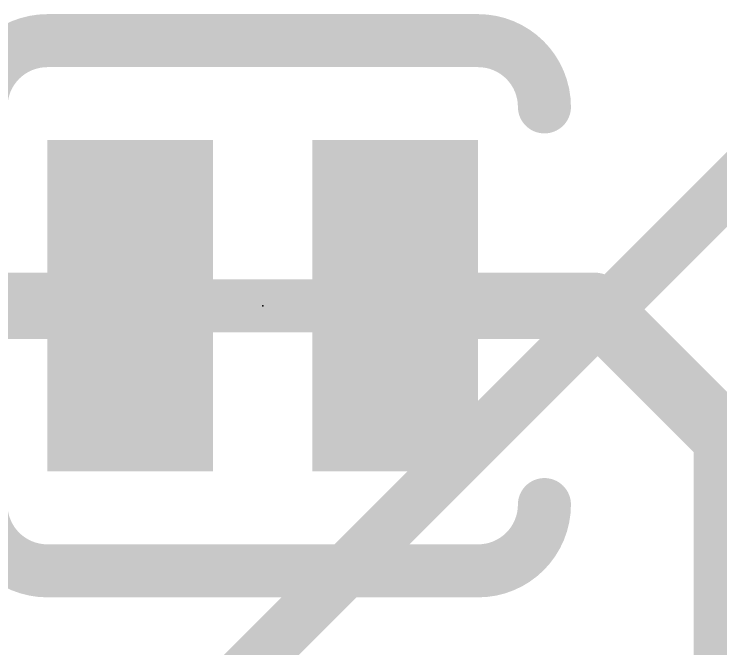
# Model space of a CAD drawing. Extents: x -33 to 74, y -18 to 36.
# Drawn here: x 15.557 to 18.266, y 24.085 to 26.518 of the extents above; entities that cross this region are included whole.
import ezdxf

# ---------------------------------------------------------------- set-up
doc = ezdxf.new("R2010")
doc.units = 0
for name, color, linetype in [('1', 12, 'CONTINUOUS'), ('16', 132, 'CONTINUOUS'), ('22', 40, 'CONTINUOUS'), ('24', 53, 'CONTINUOUS')]:
    doc.layers.add(name, color=color, linetype=linetype)

# ---------------------------------------------------------------- blocks, each defined once
blk = doc.blocks.new('RECT')
blk.add_solid([(-0.5, -0.5), (0.5, -0.5), (-0.5, 0.5), (0.5, 0.5)])

msp = doc.modelspace()

# ---------------------------------------------------------------- linework, layer by layer
at = {"layer": '1', "const_width": 0.2032}
msp.add_lwpolyline([(14.351, 21.9075), (18.669, 26.2255)], dxfattribs=at)
at = {"layer": '16'}
for points, const_width in [([(16.002, 25.4), (15.24, 25.4)], 0.254), ([(17.018, 25.4), (17.78, 25.4)], 0.254), ([(17.78, 25.4), (18.288, 24.892)], 0.254), ([(16.891, 25.4), (16.129, 25.4)], 0.2032), ([(18.288, 24.892), (18.288, 15.0368)], 0.254)]:
    msp.add_lwpolyline(points, dxfattribs=dict(at, const_width=const_width))
for points, const_width in [([(16.002, 25.3365, 1), (16.002, 25.4635)], 0.127), ([(17.018, 25.4635, 1), (17.018, 25.3365)], 0.127), ([(17.8249, 25.4449, 1), (17.7351, 25.3551)], 0.127), ([(17.78, 25.3365, 1), (17.78, 25.4635)], 0.127), ([(16.129, 25.4508, 1), (16.129, 25.3492)], 0.1016), ([(16.891, 25.3492, 1), (16.891, 25.4508)], 0.1016), ([(18.3515, 24.892, 1), (18.2245, 24.892)], 0.127), ([(18.2431, 24.8471, 1), (18.3329, 24.9369)], 0.127)]:
    msp.add_lwpolyline(points, format="xyb", dxfattribs=dict(at, const_width=const_width))
at = {"layer": '22'}
for points, const_width in [([(15.6845, 26.416, 0.4142), (15.4305, 26.162)], 0.2032), ([(15.6845, 26.4668, 1), (15.6845, 26.3652)], 0.1016), ([(15.6845, 26.3652, 1), (15.6845, 26.4668)], 0.1016), ([(17.5895, 26.162, 0.4142), (17.3355, 26.416)], 0.2032), ([(17.3355, 26.4668, 1), (17.3355, 26.3652)], 0.1016), ([(17.3355, 26.3652, 1), (17.3355, 26.4668)], 0.1016), ([(17.5387, 26.162, 1), (17.6403, 26.162)], 0.1016), ([(15.4305, 24.638, 0.4142), (15.6845, 24.384)], 0.2032), ([(17.3355, 24.384, 0.4142), (17.5895, 24.638)], 0.2032), ([(17.6403, 24.638, 1), (17.5387, 24.638)], 0.1016), ([(15.6845, 24.4348, 1), (15.6845, 24.3332)], 0.1016), ([(15.6845, 24.3332, 1), (15.6845, 24.4348)], 0.1016), ([(17.3355, 24.4348, 1), (17.3355, 24.3332)], 0.1016), ([(17.3355, 24.3332, 1), (17.3355, 24.4348)], 0.1016)]:
    msp.add_lwpolyline(points, format="xyb", dxfattribs=dict(at, const_width=const_width))
at = {"layer": '22', "const_width": 0.2032}
for points in [[(17.3355, 26.416), (15.6845, 26.416)], [(15.6845, 24.384), (17.3355, 24.384)]]:
    msp.add_lwpolyline(points, dxfattribs=at)
at = {"layer": '24'}
msp.add_point((16.51, 25.4), dxfattribs=at)

# ---------------------------------------------------------------- block references
at = {"layer": '16', "xscale": 0.635, "yscale": 1.27, "rotation": 180}
for p in [(16.002, 25.4), (17.018, 25.4)]:
    msp.add_blockref('RECT', p, dxfattribs=at)

doc.saveas('drawing.dxf')
